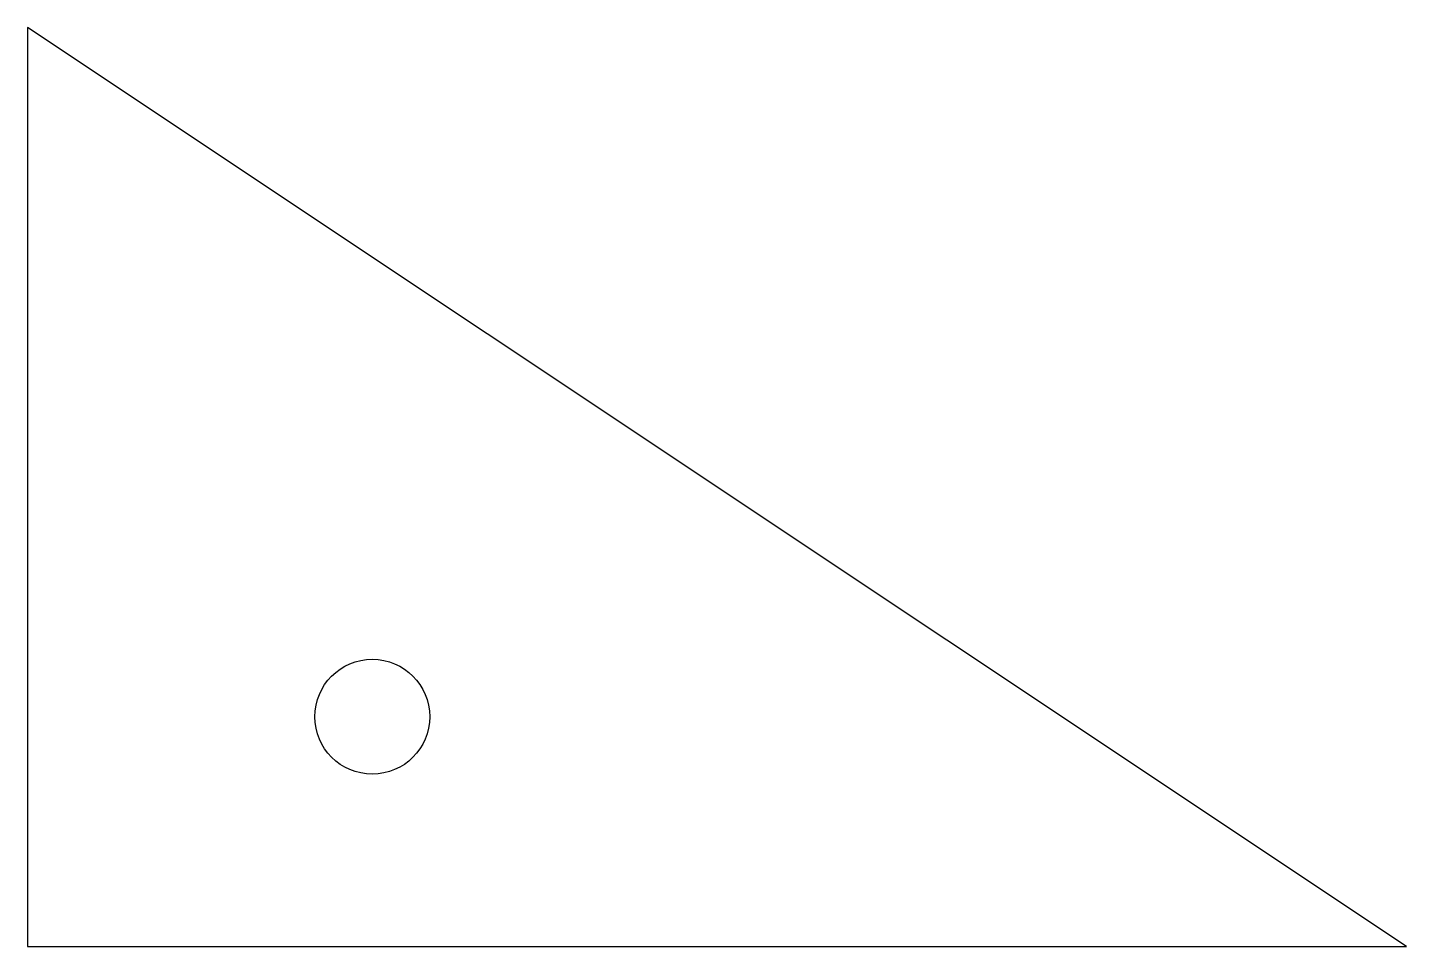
# Model space of a CAD drawing. Header units: inches. Extents: x 0 to 6, y 0 to 4.
import ezdxf

# ---------------------------------------------------------------- set-up
doc = ezdxf.new("R2010")
doc.units = ezdxf.units.IN
doc.header["$MEASUREMENT"] = 0

msp = doc.modelspace()

# ---------------------------------------------------------------- linework, layer by layer
msp.add_lwpolyline([(0, 0), (6, 0), (0, 4)], close=True)
msp.add_circle((1.5, 1), 0.25)

doc.saveas('drawing.dxf')
